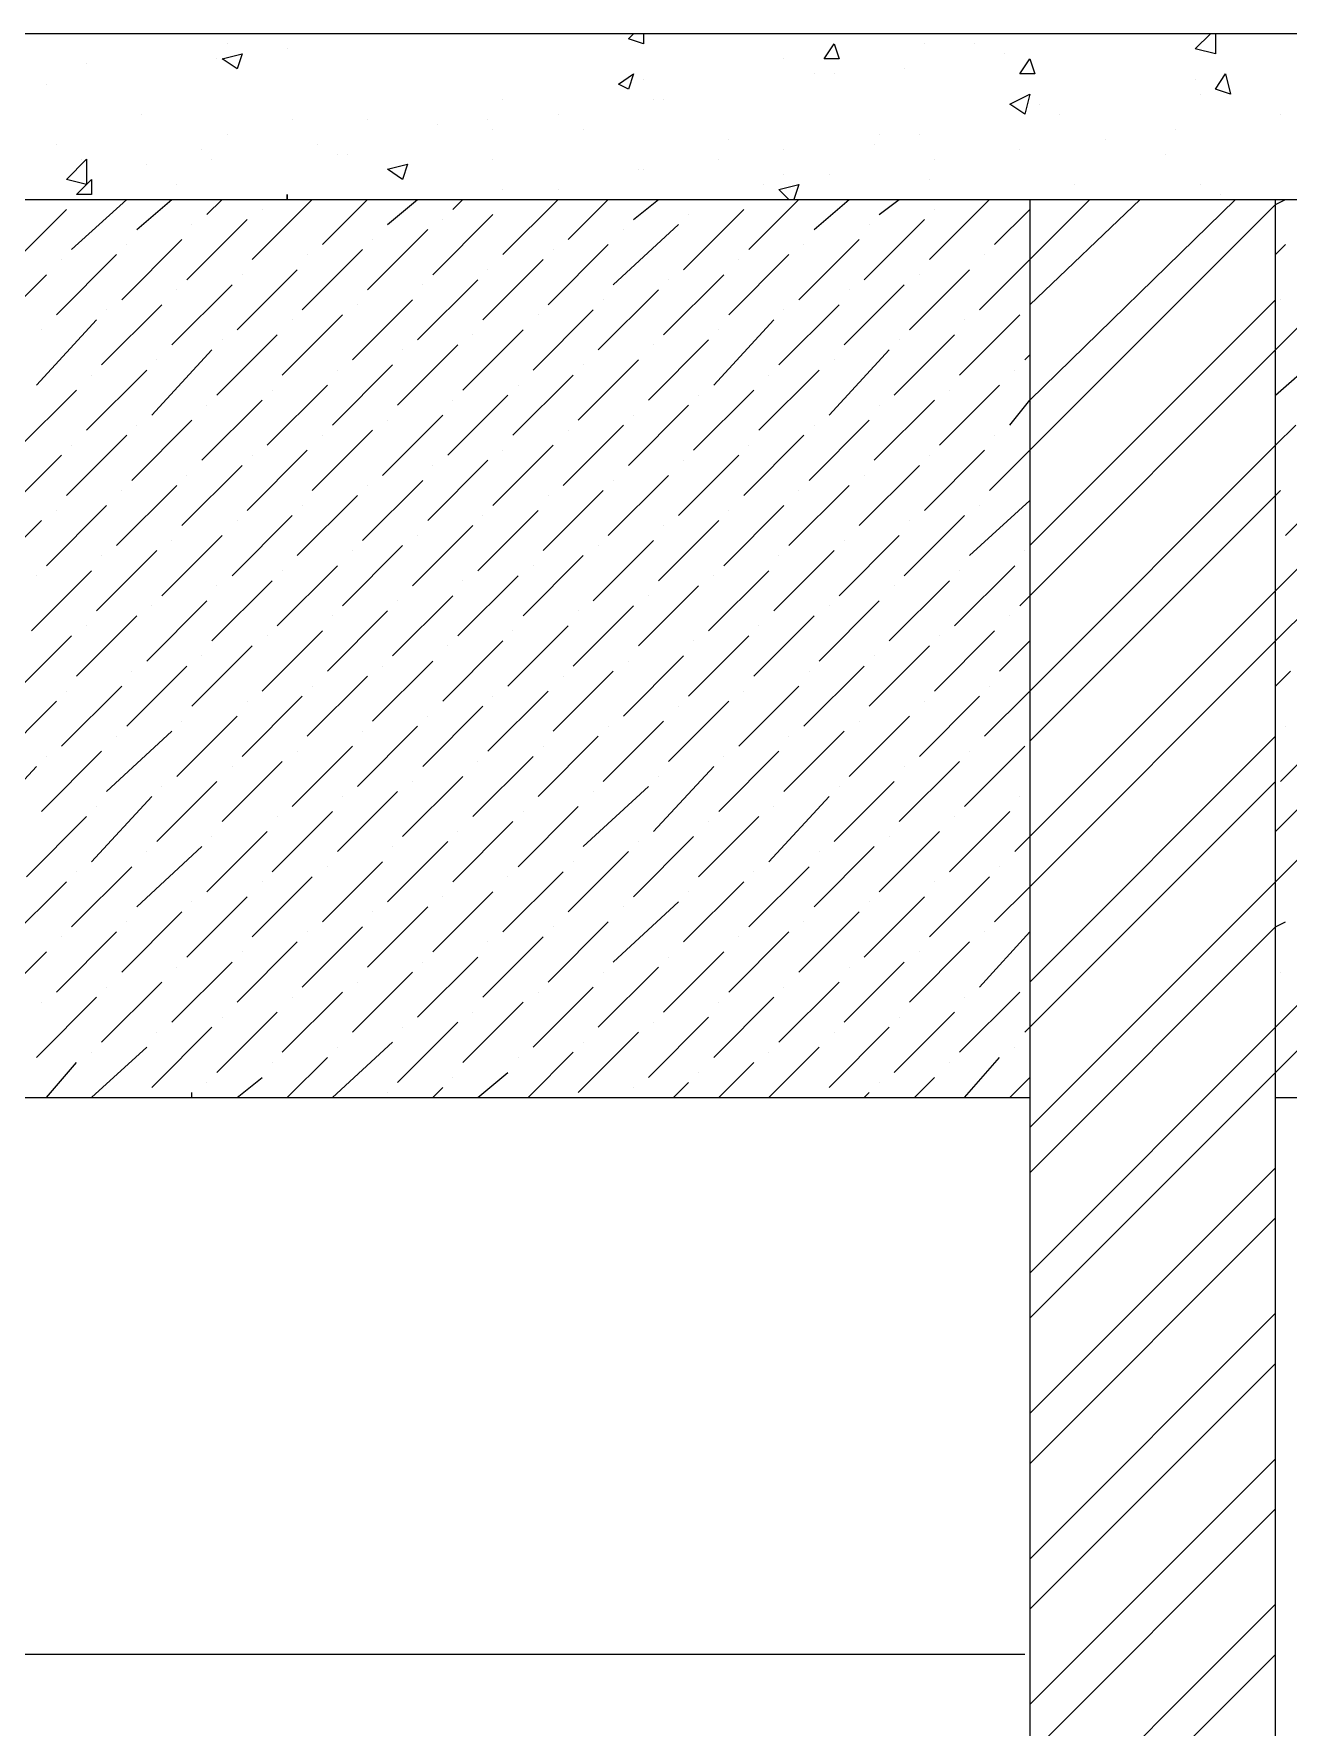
# Model space of a CAD drawing. Header units: inches. Extents: x 9636 to 21597, y -10243 to 557.
# Drawn here: x 14606.9 to 14652.8, y -2382.2 to -2320.2 of the extents above; entities that cross this region are included whole.
import ezdxf

# ---------------------------------------------------------------- set-up
doc = ezdxf.new("R2010")
doc.units = ezdxf.units.IN
doc.header["$MEASUREMENT"] = 0
doc.layers.add('PDF2_0', color=7, linetype='Continuous')
doc.layers.add('PDF2_IEL-HATCH-002', color=7, linetype='Continuous', true_color=0xd7ebd2)

msp = doc.modelspace()

# ---------------------------------------------------------------- linework, layer by layer
at = {"layer": 'PDF2_0', "lineweight": 25}
for points in [[(14818.435, -2326.237), (14818.435, -2429.13), (14827.438, -2429.13), (14827.438, -2320.173), (14216.322, -2320.173), (14216.322, -2437.031), (14225.325, -2437.031), (14225.325, -2326.237)], [(14216.322, -2326.237), (14827.438, -2326.237)], [(14643.332, -2326.237), (14643.332, -2429.13), (14652.335, -2429.13), (14652.335, -2326.237)], [(14482.376, -2359.126), (14643.332, -2359.126)], [(14652.335, -2359.126), (14818.435, -2359.126)]]:
    msp.add_lwpolyline(points, dxfattribs=at)
at = {"layer": 'PDF2_0', "color": 254, "lineweight": 25, "true_color": 0xdbdbdb}
msp.add_lwpolyline([(14643.332, -2362.066), (14643.332, -2379.705)], dxfattribs=at)
at = {"layer": 'PDF2_0', "color": 5, "lineweight": 25}
msp.add_lwpolyline([(14643.148, -2379.521), (14568.366, -2379.521)], dxfattribs=at)
at = {"layer": 'PDF2_0', "color": 5, "transparency": 33554559}
msp.add_solid([(14643.148, -2379.521), (14643.332, -2379.521), (14643.332, -2379.521)], dxfattribs=at)
at = {"layer": 'PDF2_IEL-HATCH-002', "color": 251, "lineweight": 25, "true_color": 0x636466}
for points in [[(14619.813, -2320.173), (14619.813, -2320.173)], [(14629.184, -2320.173), (14629.184, -2320.541), (14628.632, -2320.357), (14628.816, -2320.173)], [(14650.13, -2320.173), (14650.13, -2320.908), (14649.395, -2320.724), (14649.946, -2320.173)], [(14613.566, -2321.092), (14613.566, -2321.092)], [(14613.933, -2320.541), (14613.933, -2320.541)], [(14616.138, -2320.724), (14616.138, -2320.724)], [(14634.328, -2321.092), (14634.328, -2321.092)], [(14639.473, -2320.541), (14639.473, -2320.541)], [(14641.31, -2320.541), (14641.31, -2320.541)], [(14642.413, -2320.908), (14642.413, -2320.908)], [(14608.789, -2321.276), (14608.789, -2321.276)], [(14635.431, -2321.643), (14635.431, -2321.643)], [(14636.166, -2321.643), (14636.166, -2321.643)], [(14638.738, -2321.459), (14638.738, -2321.459)], [(14607.319, -2322.011), (14607.319, -2322.011)], [(14629.184, -2321.827), (14629.184, -2321.827)], [(14649.395, -2321.827), (14649.395, -2321.827)], [(14624.039, -2322.562), (14624.039, -2322.562)], [(14629.551, -2322.562), (14629.551, -2322.562)], [(14629.919, -2322.562), (14629.919, -2322.562)], [(14643.699, -2322.746), (14643.699, -2322.746)], [(14649.579, -2322.378), (14649.579, -2322.378)], [(14610.81, -2323.113), (14610.81, -2323.113)], [(14616.322, -2323.297), (14616.322, -2323.297)], [(14619.078, -2323.297), (14619.078, -2323.297)], [(14621.65, -2323.48), (14621.65, -2323.48)], [(14623.488, -2323.297), (14623.488, -2323.297)], [(14626.06, -2323.113), (14626.06, -2323.113)], [(14644.434, -2323.113), (14644.434, -2323.113)], [(14652.518, -2323.113), (14652.518, -2323.113)], [(14613.933, -2323.848), (14613.933, -2323.848)], [(14623.671, -2323.664), (14623.671, -2323.664)], [(14626.979, -2323.664), (14626.979, -2323.664)], [(14632.307, -2324.032), (14632.307, -2324.032)], [(14637.819, -2323.848), (14637.819, -2323.848)], [(14639.289, -2323.848), (14639.289, -2323.848)], [(14646.088, -2324.032), (14646.088, -2324.032)], [(14648.66, -2323.664), (14648.66, -2323.664)], [(14607.686, -2324.215), (14607.686, -2324.215)], [(14608.605, -2324.767), (14608.605, -2324.767)], [(14613.015, -2324.399), (14613.015, -2324.399)], [(14613.382, -2324.767), (14613.382, -2324.767)], [(14617.241, -2324.215), (14617.241, -2324.215)], [(14617.976, -2324.583), (14617.976, -2324.583)], [(14618.343, -2324.583), (14618.343, -2324.583)], [(14623.671, -2324.767), (14623.671, -2324.767)], [(14631.94, -2324.767), (14631.94, -2324.767)], [(14634.328, -2324.399), (14634.328, -2324.399)], [(14637.636, -2324.215), (14637.636, -2324.215)], [(14639.84, -2324.767), (14639.84, -2324.767)], [(14642.964, -2324.399), (14642.964, -2324.399)], [(14648.292, -2324.583), (14648.292, -2324.583)], [(14610.993, -2324.95), (14610.993, -2324.95)], [(14629, -2325.134), (14629, -2325.134)], [(14629.184, -2325.134), (14629.184, -2325.134)], [(14634.328, -2325.318), (14634.328, -2325.318)], [(14635.982, -2325.318), (14635.982, -2325.318)], [(14612.096, -2325.685), (14612.096, -2325.685)], [(14624.039, -2325.869), (14624.039, -2325.869)], [(14626.06, -2325.869), (14626.06, -2325.869)], [(14633.593, -2325.685), (14633.593, -2325.685)], [(14634.512, -2326.237), (14634.145, -2325.869), (14634.88, -2325.685), (14634.696, -2326.237)], [(14639.657, -2325.502), (14639.657, -2325.502)], [(14644.985, -2325.685), (14644.985, -2325.685)], [(14649.579, -2325.685), (14649.579, -2325.685)], [(14650.314, -2326.053), (14650.314, -2326.053)]]:
    msp.add_lwpolyline(points, dxfattribs=at)
for points in [[(14614.485, -2320.908), (14614.301, -2321.459), (14613.75, -2321.092)], [(14636.166, -2320.541), (14636.349, -2321.092), (14635.798, -2321.092)], [(14643.332, -2321.092), (14643.515, -2321.643), (14642.964, -2321.643)], [(14628.816, -2321.643), (14628.632, -2322.194), (14628.265, -2322.011)], [(14650.497, -2321.643), (14650.681, -2322.378), (14650.13, -2322.194)], [(14643.332, -2322.378), (14643.148, -2323.113), (14642.597, -2322.746)], [(14608.789, -2325.685), (14608.054, -2325.502), (14608.789, -2324.767)], [(14620.548, -2324.95), (14620.364, -2325.502), (14619.813, -2325.134)], [(14608.972, -2325.502), (14608.972, -2326.053), (14608.421, -2326.053)], [(14616.138, -2326.053), (14616.138, -2326.237)]]:
    msp.add_lwpolyline(points, close=True, dxfattribs=at)
at = {"layer": 'PDF2_IEL-HATCH-002', "lineweight": 25}
for points in [[(14605.849, -2328.809), (14608.054, -2326.604)], [(14608.237, -2328.074), (14610.259, -2326.237)], [(14610.626, -2327.339), (14611.912, -2326.237)], [(14613.198, -2326.788), (14613.75, -2326.237)], [(14614.852, -2328.441), (14617.057, -2326.237)], [(14615.219, -2326.604), (14615.219, -2326.604)], [(14617.424, -2327.89), (14619.078, -2326.237)], [(14619.813, -2327.155), (14620.915, -2326.237)], [(14622.202, -2326.604), (14622.569, -2326.237)], [(14624.039, -2328.258), (14626.06, -2326.237)], [(14624.223, -2326.237), (14624.223, -2326.237)], [(14626.428, -2327.706), (14627.897, -2326.237)], [(14628.816, -2326.972), (14629.735, -2326.237)], [(14630.654, -2328.809), (14632.858, -2326.604)], [(14631.205, -2326.237), (14631.388, -2326.237)], [(14633.042, -2328.074), (14634.88, -2326.237)], [(14635.431, -2327.339), (14636.717, -2326.237)], [(14637.819, -2326.788), (14638.554, -2326.237)], [(14639.657, -2328.441), (14641.862, -2326.237)], [(14639.84, -2326.604), (14639.84, -2326.604)], [(14642.045, -2327.89), (14643.332, -2326.604)], [(14652.335, -2326.42), (14652.702, -2326.237)], [(14612.463, -2329.176), (14614.668, -2326.972)], [(14612.647, -2327.155), (14612.647, -2327.155)], [(14621.467, -2328.993), (14623.671, -2326.788)], [(14621.834, -2326.972), (14621.834, -2326.972)], [(14628.081, -2329.36), (14630.47, -2327.155)], [(14630.837, -2326.788), (14630.837, -2326.788)], [(14637.268, -2329.176), (14639.473, -2326.972)], [(14637.452, -2327.155), (14637.452, -2327.155)], [(14610.075, -2329.911), (14612.28, -2327.706)], [(14610.259, -2327.89), (14610.259, -2327.89)], [(14619.078, -2329.544), (14621.283, -2327.339)], [(14619.262, -2327.706), (14619.262, -2327.706)], [(14625.693, -2330.095), (14627.897, -2327.89)], [(14628.449, -2327.339), (14628.449, -2327.339)], [(14634.88, -2329.911), (14637.084, -2327.706)], [(14635.063, -2327.89), (14635.063, -2327.89)], [(14652.335, -2328.258), (14652.702, -2327.89)], [(14607.686, -2330.463), (14609.891, -2328.258)], [(14607.87, -2328.441), (14607.87, -2328.441)], [(14616.689, -2330.279), (14618.894, -2328.074)], [(14616.873, -2328.258), (14616.873, -2328.258)], [(14623.304, -2330.646), (14625.509, -2328.441)], [(14625.876, -2328.074), (14625.876, -2328.074)], [(14632.307, -2330.463), (14634.512, -2328.258)], [(14632.675, -2328.441), (14632.675, -2328.441)], [(14641.494, -2330.279), (14643.332, -2328.441)], [(14641.678, -2328.258), (14641.678, -2328.258)], [(14605.114, -2331.198), (14607.319, -2328.993)], [(14614.301, -2331.014), (14616.506, -2328.809)], [(14614.485, -2328.993), (14614.485, -2328.993)], [(14623.488, -2328.809), (14623.488, -2328.809)], [(14629.919, -2331.198), (14632.123, -2328.993)], [(14638.922, -2331.014), (14641.127, -2328.809)], [(14639.289, -2328.993), (14639.289, -2328.993)], [(14611.912, -2331.565), (14614.117, -2329.36)], [(14612.096, -2329.544), (14612.096, -2329.544)], [(14620.915, -2331.381), (14623.12, -2329.176)], [(14621.099, -2329.36), (14621.099, -2329.36)], [(14627.53, -2331.749), (14629.735, -2329.544)], [(14630.102, -2329.176), (14630.102, -2329.176)], [(14636.533, -2331.565), (14638.738, -2329.36)], [(14636.717, -2329.544), (14636.717, -2329.544)], [(14652.335, -2331.749), (14654.54, -2329.544)], [(14609.34, -2332.3), (14611.545, -2330.095)], [(14609.524, -2330.279), (14609.524, -2330.279)], [(14618.527, -2332.116), (14620.732, -2329.911)], [(14618.71, -2330.095), (14618.71, -2330.095)], [(14625.141, -2332.484), (14627.346, -2330.279)], [(14627.714, -2329.911), (14627.714, -2329.911)], [(14634.145, -2332.3), (14636.349, -2330.095)], [(14634.328, -2330.279), (14634.328, -2330.279)], [(14652.518, -2329.911), (14652.518, -2329.911)], [(14606.951, -2333.035), (14609.156, -2330.646)], [(14607.135, -2331.014), (14607.135, -2331.014)], [(14615.954, -2332.667), (14618.159, -2330.463)], [(14616.322, -2330.646), (14616.322, -2330.646)], [(14622.569, -2333.219), (14624.774, -2331.014)], [(14625.325, -2330.463), (14625.325, -2330.463)], [(14631.756, -2333.035), (14633.961, -2330.646)], [(14631.94, -2331.014), (14631.94, -2331.014)], [(14640.759, -2332.667), (14642.964, -2330.463)], [(14640.943, -2330.646), (14640.943, -2330.646)], [(14613.566, -2333.402), (14615.771, -2331.198)], [(14613.75, -2331.381), (14613.75, -2331.381)], [(14620.18, -2333.77), (14622.385, -2331.565)], [(14622.936, -2331.198), (14622.936, -2331.198)], [(14629.367, -2333.586), (14631.572, -2331.381)], [(14629.551, -2331.565), (14629.551, -2331.565)], [(14638.371, -2333.402), (14640.575, -2331.198)], [(14638.554, -2331.381), (14638.554, -2331.381)], [(14611.177, -2334.137), (14613.382, -2331.749)], [(14611.361, -2332.116), (14611.361, -2332.116)], [(14620.364, -2331.749), (14620.364, -2331.749)], [(14626.795, -2334.321), (14629, -2332.116)], [(14635.982, -2334.137), (14638.187, -2331.749)], [(14636.166, -2332.116), (14636.166, -2332.116)], [(14643.148, -2332.116), (14643.332, -2331.932)], [(14652.335, -2333.402), (14653.805, -2332.116)], [(14608.789, -2334.689), (14610.993, -2332.484)], [(14608.972, -2332.667), (14608.972, -2332.667)], [(14617.792, -2334.505), (14619.997, -2332.3)], [(14617.976, -2332.484), (14617.976, -2332.484)], [(14624.406, -2334.872), (14626.611, -2332.667)], [(14626.979, -2332.3), (14626.979, -2332.3)], [(14633.41, -2334.689), (14635.614, -2332.484)], [(14633.777, -2332.667), (14633.777, -2332.667)], [(14642.78, -2332.484), (14642.78, -2332.484)], [(14606.216, -2335.424), (14608.421, -2333.219)], [(14615.403, -2335.24), (14617.608, -2333.035)], [(14615.587, -2333.219), (14615.587, -2333.219)], [(14622.018, -2335.607), (14624.223, -2333.402)], [(14624.59, -2333.035), (14624.59, -2333.035)], [(14631.021, -2335.424), (14633.226, -2333.219)], [(14631.205, -2333.402), (14631.205, -2333.402)], [(14640.024, -2335.24), (14642.229, -2333.035)], [(14640.392, -2333.219), (14640.392, -2333.219)], [(14613.015, -2335.791), (14615.219, -2333.586)], [(14613.198, -2333.77), (14613.198, -2333.77)], [(14622.202, -2333.586), (14622.202, -2333.586)], [(14628.632, -2335.975), (14630.837, -2333.77)], [(14637.636, -2335.791), (14639.84, -2333.586)], [(14637.819, -2333.77), (14637.819, -2333.77)], [(14642.597, -2334.505), (14643.332, -2333.586)], [(14610.442, -2336.526), (14612.647, -2334.321)], [(14610.626, -2334.505), (14610.626, -2334.505)], [(14617.057, -2336.893), (14619.262, -2334.689)], [(14619.629, -2336.342), (14621.834, -2334.137)], [(14619.813, -2334.321), (14619.813, -2334.321)], [(14626.244, -2336.71), (14628.449, -2334.505)], [(14626.428, -2334.689), (14626.428, -2334.689)], [(14628.816, -2334.137), (14628.816, -2334.137)], [(14635.247, -2336.526), (14637.452, -2334.321)], [(14635.431, -2334.505), (14635.431, -2334.505)], [(14652.335, -2335.24), (14653.07, -2334.505)], [(14608.054, -2337.077), (14610.259, -2334.872)], [(14608.237, -2335.24), (14608.237, -2335.24)], [(14617.424, -2334.872), (14617.424, -2334.872)], [(14623.671, -2337.445), (14625.876, -2335.24)], [(14632.858, -2337.077), (14635.063, -2334.872)], [(14633.042, -2335.24), (14633.042, -2335.24)], [(14642.045, -2334.872), (14642.045, -2334.872)], [(14605.665, -2337.812), (14607.87, -2335.607)], [(14612.28, -2338.18), (14614.485, -2335.975)], [(14614.668, -2337.628), (14616.873, -2335.424)], [(14614.852, -2335.607), (14614.852, -2335.607)], [(14621.283, -2337.996), (14623.488, -2335.791)], [(14621.467, -2335.975), (14621.467, -2335.975)], [(14624.039, -2335.424), (14624.039, -2335.424)], [(14630.47, -2337.812), (14632.675, -2335.607)], [(14630.654, -2335.791), (14630.654, -2335.791)], [(14637.084, -2338.18), (14639.289, -2335.975)], [(14639.473, -2337.628), (14641.678, -2335.424)], [(14639.657, -2335.607), (14639.657, -2335.607)], [(14641.862, -2336.893), (14643.332, -2335.424)], [(14612.463, -2336.342), (14612.463, -2336.342)], [(14618.894, -2338.731), (14621.099, -2336.526)], [(14627.897, -2338.547), (14630.102, -2336.342)], [(14628.081, -2336.526), (14628.081, -2336.526)], [(14637.268, -2336.342), (14637.268, -2336.342)], [(14652.702, -2338.547), (14654.907, -2336.342)], [(14609.891, -2338.915), (14612.096, -2336.71)], [(14610.075, -2336.893), (14610.075, -2336.893)], [(14616.506, -2339.282), (14618.71, -2337.077)], [(14619.078, -2336.71), (14619.078, -2336.71)], [(14625.509, -2339.098), (14627.714, -2336.893)], [(14625.693, -2337.077), (14625.693, -2337.077)], [(14634.512, -2338.915), (14636.717, -2336.71)], [(14634.88, -2336.893), (14634.88, -2336.893)], [(14652.335, -2337.077), (14652.518, -2336.893)], [(14607.319, -2339.65), (14609.524, -2337.445)], [(14607.686, -2337.628), (14607.686, -2337.628)], [(14614.117, -2340.017), (14616.322, -2337.812)], [(14616.689, -2337.445), (14616.689, -2337.445)], [(14623.12, -2339.833), (14625.325, -2337.628)], [(14623.304, -2337.812), (14623.304, -2337.812)], [(14632.123, -2339.65), (14634.328, -2337.445)], [(14632.307, -2337.628), (14632.307, -2337.628)], [(14638.738, -2340.017), (14640.943, -2337.812)], [(14641.127, -2339.282), (14643.332, -2337.261)], [(14641.494, -2337.445), (14641.494, -2337.445)], [(14604.93, -2340.201), (14607.135, -2337.996)], [(14614.301, -2337.996), (14614.301, -2337.996)], [(14620.732, -2340.384), (14622.936, -2338.18)], [(14629.735, -2340.201), (14631.94, -2337.996)], [(14629.919, -2338.18), (14629.919, -2338.18)], [(14638.922, -2337.996), (14638.922, -2337.996)], [(14611.545, -2340.752), (14613.75, -2338.547)], [(14611.912, -2338.731), (14611.912, -2338.731)], [(14618.159, -2341.119), (14620.364, -2338.915)], [(14620.915, -2338.547), (14620.915, -2338.547)], [(14627.346, -2340.936), (14629.551, -2338.731)], [(14627.53, -2338.915), (14627.53, -2338.915)], [(14636.349, -2340.752), (14638.554, -2338.547)], [(14636.533, -2338.731), (14636.533, -2338.731)], [(14652.335, -2340.568), (14654.172, -2338.731)], [(14609.156, -2341.303), (14611.361, -2339.098)], [(14609.34, -2339.282), (14609.34, -2339.282)], [(14615.771, -2341.854), (14617.976, -2339.65)], [(14618.527, -2339.098), (14618.527, -2339.098)], [(14624.774, -2341.487), (14626.979, -2339.282)], [(14625.141, -2339.65), (14625.141, -2339.65)], [(14633.961, -2341.303), (14636.166, -2339.098)], [(14634.145, -2339.282), (14634.145, -2339.282)], [(14640.575, -2341.854), (14642.78, -2339.65)], [(14643.148, -2339.098), (14643.148, -2339.098)], [(14606.767, -2342.038), (14608.972, -2339.833)], [(14606.951, -2340.017), (14606.951, -2340.017)], [(14613.382, -2342.406), (14615.587, -2340.201)], [(14615.954, -2339.833), (14615.954, -2339.833)], [(14622.385, -2342.222), (14624.59, -2340.017)], [(14622.569, -2340.201), (14622.569, -2340.201)], [(14631.572, -2342.038), (14633.777, -2339.833)], [(14631.756, -2340.017), (14631.756, -2340.017)], [(14638.187, -2342.406), (14640.392, -2340.201)], [(14640.759, -2339.833), (14640.759, -2339.833)], [(14610.993, -2343.141), (14613.198, -2340.936)], [(14613.566, -2340.384), (14613.566, -2340.384)], [(14619.997, -2342.957), (14622.202, -2340.752)], [(14620.18, -2340.936), (14620.18, -2340.936)], [(14629, -2342.589), (14631.205, -2340.384)], [(14629.367, -2340.752), (14629.367, -2340.752)], [(14635.614, -2343.141), (14637.819, -2340.936)], [(14638.371, -2340.384), (14638.371, -2340.384)], [(14642.964, -2341.119), (14643.332, -2340.752)], [(14608.421, -2343.692), (14610.626, -2341.487)], [(14611.177, -2341.119), (14611.177, -2341.119)], [(14617.608, -2343.508), (14619.813, -2341.303)], [(14617.792, -2341.487), (14617.792, -2341.487)], [(14626.611, -2343.324), (14628.816, -2341.119)], [(14626.795, -2341.303), (14626.795, -2341.303)], [(14633.226, -2343.692), (14635.431, -2341.487)], [(14635.982, -2341.119), (14635.982, -2341.119)], [(14642.597, -2341.487), (14642.597, -2341.487)], [(14652.335, -2342.406), (14653.621, -2341.119)], [(14608.789, -2341.854), (14608.789, -2341.854)], [(14615.219, -2344.243), (14617.424, -2342.038)], [(14624.223, -2344.059), (14626.428, -2341.854)], [(14624.406, -2342.038), (14624.406, -2342.038)], [(14633.41, -2341.854), (14633.41, -2341.854)], [(14639.84, -2344.243), (14642.045, -2342.038)], [(14606.033, -2344.427), (14608.237, -2342.222)], [(14612.647, -2344.794), (14614.852, -2342.589)], [(14615.403, -2342.222), (14615.403, -2342.222)], [(14621.834, -2344.61), (14624.039, -2342.406)], [(14622.018, -2342.589), (14622.018, -2342.589)], [(14630.837, -2344.427), (14633.042, -2342.222)], [(14631.021, -2342.406), (14631.021, -2342.406)], [(14637.452, -2344.794), (14639.657, -2342.589)], [(14640.024, -2342.222), (14640.024, -2342.222)], [(14642.229, -2343.508), (14643.332, -2342.406)], [(14610.259, -2345.529), (14612.463, -2343.324)], [(14613.015, -2342.957), (14613.015, -2342.957)], [(14619.262, -2345.345), (14621.467, -2343.141)], [(14619.629, -2343.324), (14619.629, -2343.324)], [(14628.449, -2345.162), (14630.654, -2342.957)], [(14628.632, -2343.141), (14628.632, -2343.141)], [(14635.063, -2345.529), (14637.268, -2343.324)], [(14637.636, -2342.957), (14637.636, -2342.957)], [(14610.442, -2343.508), (14610.442, -2343.508)], [(14616.873, -2345.897), (14619.078, -2343.692)], [(14625.876, -2345.713), (14628.081, -2343.508)], [(14626.244, -2343.692), (14626.244, -2343.692)], [(14635.247, -2343.508), (14635.247, -2343.508)], [(14652.335, -2344.059), (14652.886, -2343.508)], [(14605.481, -2346.815), (14607.686, -2344.61)], [(14607.87, -2346.264), (14610.075, -2344.059)], [(14608.054, -2344.243), (14608.054, -2344.243)], [(14614.485, -2346.632), (14616.689, -2344.427)], [(14614.668, -2344.61), (14614.668, -2344.61)], [(14617.057, -2344.059), (14617.057, -2344.059)], [(14623.488, -2346.448), (14625.693, -2344.243)], [(14623.671, -2344.427), (14623.671, -2344.427)], [(14630.102, -2346.815), (14632.307, -2344.61)], [(14632.675, -2346.264), (14634.88, -2344.059)], [(14632.858, -2344.243), (14632.858, -2344.243)], [(14639.289, -2346.632), (14641.494, -2344.427)], [(14639.473, -2344.61), (14639.473, -2344.61)], [(14641.678, -2345.897), (14643.332, -2344.243)], [(14641.862, -2344.059), (14641.862, -2344.059)], [(14612.096, -2347.367), (14614.301, -2345.162)], [(14621.099, -2346.999), (14623.304, -2344.794)], [(14621.283, -2345.162), (14621.283, -2345.162)], [(14630.47, -2344.794), (14630.47, -2344.794)], [(14636.717, -2347.367), (14638.922, -2345.162)], [(14609.524, -2347.918), (14611.912, -2345.713)], [(14609.891, -2345.897), (14609.891, -2345.897)], [(14612.28, -2345.345), (14612.28, -2345.345)], [(14618.71, -2347.734), (14620.915, -2345.529)], [(14618.894, -2345.713), (14618.894, -2345.713)], [(14625.325, -2348.102), (14627.53, -2345.897)], [(14627.714, -2347.55), (14629.919, -2345.345)], [(14627.897, -2345.529), (14627.897, -2345.529)], [(14634.328, -2347.918), (14636.533, -2345.713)], [(14634.512, -2345.897), (14634.512, -2345.897)], [(14637.084, -2345.345), (14637.084, -2345.345)], [(14652.518, -2347.55), (14654.723, -2345.345)], [(14652.702, -2345.529), (14652.702, -2345.529)], [(14607.135, -2348.653), (14609.34, -2346.448)], [(14616.322, -2348.469), (14618.527, -2346.264)], [(14616.506, -2346.448), (14616.506, -2346.448)], [(14625.509, -2346.264), (14625.509, -2346.264)], [(14631.94, -2348.653), (14634.145, -2346.448)], [(14640.943, -2348.469), (14643.148, -2346.264)], [(14641.127, -2346.448), (14641.127, -2346.448)], [(14604.746, -2349.388), (14606.951, -2346.999)], [(14607.319, -2346.632), (14607.319, -2346.632)], [(14613.75, -2349.02), (14615.954, -2346.815)], [(14614.117, -2346.999), (14614.117, -2346.999)], [(14622.936, -2348.836), (14625.141, -2346.632)], [(14623.12, -2346.815), (14623.12, -2346.815)], [(14629.551, -2349.388), (14631.756, -2346.999)], [(14632.123, -2346.632), (14632.123, -2346.632)], [(14638.554, -2349.02), (14640.759, -2346.815)], [(14638.738, -2346.999), (14638.738, -2346.999)], [(14611.361, -2349.755), (14613.566, -2347.55)], [(14611.545, -2347.734), (14611.545, -2347.734)], [(14620.364, -2349.571), (14622.569, -2347.367)], [(14620.732, -2347.55), (14620.732, -2347.55)], [(14626.979, -2349.939), (14629.367, -2347.734)], [(14629.735, -2347.367), (14629.735, -2347.367)], [(14636.166, -2349.755), (14638.371, -2347.55)], [(14636.349, -2347.734), (14636.349, -2347.734)], [(14652.335, -2349.388), (14653.988, -2347.734)], [(14608.972, -2350.49), (14611.177, -2348.102)], [(14617.976, -2350.123), (14620.18, -2347.918)], [(14618.159, -2348.102), (14618.159, -2348.102)], [(14627.346, -2347.918), (14627.346, -2347.918)], [(14633.777, -2350.49), (14635.982, -2348.102)], [(14642.964, -2348.102), (14642.964, -2348.102)], [(14606.584, -2351.041), (14608.789, -2348.836)], [(14609.156, -2348.469), (14609.156, -2348.469)], [(14615.587, -2350.858), (14617.792, -2348.653)], [(14615.771, -2348.836), (14615.771, -2348.836)], [(14624.59, -2350.674), (14626.795, -2348.469)], [(14624.774, -2348.653), (14624.774, -2348.653)], [(14631.205, -2351.041), (14633.41, -2348.836)], [(14633.961, -2348.469), (14633.961, -2348.469)], [(14640.392, -2350.858), (14642.597, -2348.653)], [(14640.575, -2348.836), (14640.575, -2348.836)], [(14613.198, -2351.593), (14615.403, -2349.388)], [(14613.382, -2349.571), (14613.382, -2349.571)], [(14622.202, -2351.225), (14624.406, -2349.02)], [(14622.385, -2349.388), (14622.385, -2349.388)], [(14628.816, -2351.776), (14631.021, -2349.571)], [(14631.572, -2349.02), (14631.572, -2349.02)], [(14637.819, -2351.593), (14640.024, -2349.388)], [(14638.187, -2349.571), (14638.187, -2349.571)], [(14642.78, -2350.123), (14643.332, -2349.571)], [(14610.626, -2352.144), (14613.015, -2349.939)], [(14610.993, -2350.123), (14610.993, -2350.123)], [(14619.813, -2351.96), (14622.018, -2349.755)], [(14619.997, -2349.939), (14619.997, -2349.939)], [(14626.428, -2352.328), (14628.632, -2350.123)], [(14629, -2349.755), (14629, -2349.755)], [(14635.431, -2352.144), (14637.636, -2349.939)], [(14635.614, -2350.123), (14635.614, -2350.123)], [(14652.335, -2351.225), (14653.437, -2350.123)], [(14608.237, -2352.879), (14610.442, -2350.674)], [(14608.421, -2350.858), (14608.421, -2350.858)], [(14617.424, -2352.695), (14619.629, -2350.49)], [(14617.608, -2350.674), (14617.608, -2350.674)], [(14624.039, -2353.062), (14626.244, -2350.858)], [(14626.611, -2350.49), (14626.611, -2350.49)], [(14633.042, -2352.879), (14635.247, -2350.674)], [(14633.226, -2350.858), (14633.226, -2350.858)], [(14642.229, -2350.674), (14642.229, -2350.674)], [(14605.849, -2353.43), (14608.054, -2351.225)], [(14614.852, -2353.246), (14617.057, -2351.041)], [(14615.219, -2351.225), (14615.219, -2351.225)], [(14624.223, -2351.041), (14624.223, -2351.041)], [(14630.654, -2353.43), (14632.858, -2351.225)], [(14639.657, -2353.246), (14641.862, -2351.041)], [(14639.84, -2351.225), (14639.84, -2351.225)], [(14642.045, -2352.695), (14643.332, -2351.409)], [(14612.463, -2353.981), (14614.668, -2351.776)], [(14612.647, -2351.96), (14612.647, -2351.96)], [(14621.467, -2353.797), (14623.671, -2351.593)], [(14621.834, -2351.776), (14621.834, -2351.776)], [(14628.081, -2354.165), (14630.47, -2351.96)], [(14630.837, -2351.593), (14630.837, -2351.593)], [(14637.268, -2353.981), (14639.473, -2351.776)], [(14637.452, -2351.96), (14637.452, -2351.96)], [(14610.075, -2354.532), (14612.28, -2352.328)], [(14610.259, -2352.695), (14610.259, -2352.695)], [(14619.078, -2354.349), (14621.283, -2352.144)], [(14619.262, -2352.328), (14619.262, -2352.328)], [(14625.693, -2354.9), (14627.897, -2352.695)], [(14628.449, -2352.144), (14628.449, -2352.144)], [(14634.88, -2354.532), (14637.084, -2352.328)], [(14635.063, -2352.695), (14635.063, -2352.695)], [(14652.335, -2352.879), (14652.702, -2352.695)], [(14607.686, -2355.267), (14609.891, -2353.062)], [(14607.87, -2353.246), (14607.87, -2353.246)], [(14616.689, -2355.084), (14618.894, -2352.879)], [(14616.873, -2353.062), (14616.873, -2353.062)], [(14623.304, -2355.451), (14625.509, -2353.246)], [(14625.876, -2352.879), (14625.876, -2352.879)], [(14632.307, -2355.267), (14634.512, -2353.062)], [(14632.675, -2353.246), (14632.675, -2353.246)], [(14641.494, -2355.084), (14643.332, -2353.062)], [(14641.678, -2353.062), (14641.678, -2353.062)], [(14605.114, -2356.002), (14607.319, -2353.797)], [(14614.301, -2355.635), (14616.506, -2353.43)], [(14614.485, -2353.797), (14614.485, -2353.797)], [(14623.488, -2353.43), (14623.488, -2353.43)], [(14629.919, -2356.002), (14632.123, -2353.797)], [(14638.922, -2355.635), (14641.127, -2353.43)], [(14639.289, -2353.797), (14639.289, -2353.797)], [(14611.912, -2356.37), (14614.117, -2354.165)], [(14612.096, -2354.349), (14612.096, -2354.349)], [(14618.527, -2356.737), (14620.732, -2354.532)], [(14620.915, -2356.186), (14623.12, -2353.981)], [(14621.099, -2354.165), (14621.099, -2354.165)], [(14627.53, -2356.553), (14629.735, -2354.349)], [(14627.714, -2354.532), (14627.714, -2354.532)], [(14630.102, -2353.981), (14630.102, -2353.981)], [(14636.533, -2356.37), (14638.738, -2354.165)], [(14636.717, -2354.349), (14636.717, -2354.349)], [(14652.335, -2356.553), (14654.54, -2354.349)], [(14652.518, -2354.532), (14652.518, -2354.532)], [(14609.34, -2357.105), (14611.545, -2354.9)], [(14609.524, -2355.084), (14609.524, -2355.084)], [(14618.71, -2354.9), (14618.71, -2354.9)], [(14625.141, -2357.288), (14627.346, -2355.084)], [(14634.145, -2357.105), (14636.349, -2354.9)], [(14634.328, -2355.084), (14634.328, -2355.084)], [(14606.951, -2357.656), (14609.156, -2355.451)], [(14607.135, -2355.635), (14607.135, -2355.635)], [(14615.954, -2357.472), (14618.159, -2355.267)], [(14616.322, -2355.451), (14616.322, -2355.451)], [(14622.569, -2357.84), (14624.774, -2355.635)], [(14625.325, -2355.267), (14625.325, -2355.267)], [(14631.756, -2357.656), (14633.961, -2355.451)], [(14631.94, -2355.635), (14631.94, -2355.635)], [(14640.759, -2357.472), (14642.964, -2355.267)], [(14640.943, -2355.451), (14640.943, -2355.451)], [(14613.566, -2358.207), (14615.771, -2356.002)], [(14613.75, -2356.186), (14613.75, -2356.186)], [(14620.18, -2358.575), (14622.385, -2356.37)], [(14622.936, -2356.002), (14622.936, -2356.002)], [(14629.367, -2358.391), (14631.572, -2356.186)], [(14629.551, -2356.37), (14629.551, -2356.37)], [(14638.371, -2358.207), (14640.575, -2356.002)], [(14638.554, -2356.186), (14638.554, -2356.186)], [(14611.177, -2358.758), (14613.382, -2356.553)], [(14611.361, -2356.737), (14611.361, -2356.737)], [(14620.364, -2356.553), (14620.364, -2356.553)], [(14626.795, -2358.942), (14629, -2356.737)], [(14635.982, -2358.758), (14638.187, -2356.553)], [(14636.166, -2356.737), (14636.166, -2356.737)], [(14643.148, -2356.737), (14643.332, -2356.553)], [(14652.335, -2358.207), (14653.805, -2356.737)], [(14608.972, -2359.126), (14610.993, -2357.288)], [(14608.972, -2357.472), (14608.972, -2357.472)], [(14616.138, -2359.126), (14617.608, -2357.656)], [(14617.792, -2359.126), (14619.997, -2357.105)], [(14617.976, -2357.288), (14617.976, -2357.288)], [(14624.59, -2357.656), (14624.59, -2357.656)], [(14624.958, -2359.126), (14626.611, -2357.472)], [(14626.979, -2357.105), (14626.979, -2357.105)], [(14633.777, -2359.126), (14635.614, -2357.288)], [(14633.777, -2357.472), (14633.777, -2357.472)], [(14640.943, -2359.126), (14642.229, -2357.656)], [(14642.78, -2357.288), (14642.78, -2357.288)], [(14607.319, -2359.126), (14608.421, -2357.84)], [(14615.587, -2357.84), (14615.587, -2357.84)], [(14623.12, -2359.126), (14624.223, -2358.207)], [(14631.205, -2358.207), (14631.205, -2358.207)], [(14631.94, -2359.126), (14633.226, -2357.84)], [(14640.392, -2357.84), (14640.392, -2357.84)], [(14613.198, -2358.575), (14613.198, -2358.575)], [(14614.301, -2359.126), (14615.219, -2358.391)], [(14621.467, -2359.126), (14621.834, -2358.758)], [(14622.202, -2358.391), (14622.202, -2358.391)], [(14628.816, -2358.758), (14628.816, -2358.758)], [(14630.286, -2359.126), (14630.837, -2358.575)], [(14637.819, -2358.575), (14637.819, -2358.575)], [(14639.106, -2359.126), (14639.84, -2358.391)], [(14642.597, -2359.126), (14643.332, -2358.391)], [(14612.647, -2359.126), (14612.647, -2358.942)], [(14619.813, -2358.942), (14619.813, -2358.942)], [(14637.268, -2359.126), (14637.452, -2358.942)]]:
    msp.add_lwpolyline(points, dxfattribs=at)
at = {"layer": 'PDF2_IEL-HATCH-002', "color": 241, "lineweight": 25, "true_color": 0xf7abae}
for points in [[(14643.332, -2328.441), (14645.536, -2326.237)], [(14643.332, -2333.586), (14650.865, -2326.237)], [(14643.332, -2330.095), (14647.374, -2326.237)], [(14643.332, -2335.424), (14652.335, -2326.42)], [(14643.332, -2338.915), (14652.335, -2329.911)], [(14643.332, -2340.752), (14652.335, -2331.749)], [(14643.332, -2344.243), (14652.335, -2335.24)], [(14643.332, -2346.08), (14652.335, -2337.077)], [(14643.332, -2349.571), (14652.335, -2340.568)], [(14643.332, -2351.409), (14652.335, -2342.406)], [(14643.332, -2354.9), (14652.335, -2345.897)], [(14643.332, -2356.553), (14652.335, -2347.55)], [(14643.332, -2360.228), (14652.335, -2351.225)], [(14643.332, -2361.882), (14652.335, -2352.879)], [(14643.332, -2365.557), (14652.335, -2356.553)], [(14643.332, -2367.21), (14652.335, -2358.207)], [(14643.332, -2370.701), (14652.335, -2361.698)], [(14643.332, -2372.539), (14652.335, -2363.536)], [(14643.332, -2376.03), (14652.335, -2367.027)], [(14643.332, -2377.867), (14652.335, -2368.864)], [(14643.332, -2381.358), (14652.335, -2372.355)], [(14643.332, -2383.196), (14652.335, -2374.192)], [(14643.332, -2386.687), (14652.335, -2377.683)], [(14643.332, -2388.524), (14652.335, -2379.521)]]:
    msp.add_lwpolyline(points, dxfattribs=at)

doc.saveas('drawing.dxf')
